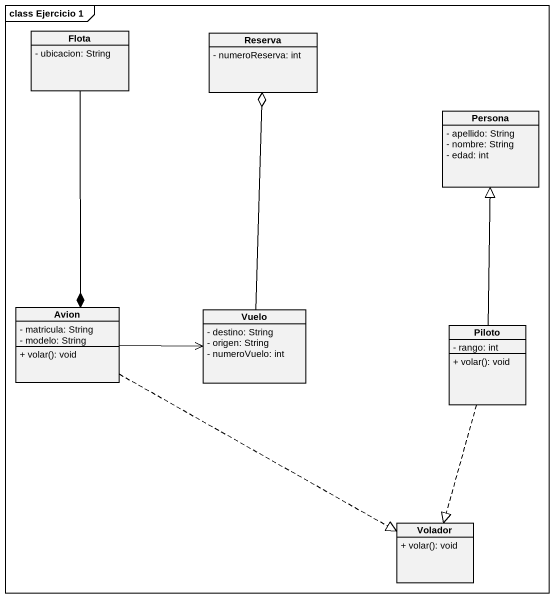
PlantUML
@startuml
mainframe class Ejercicio 1
hide circle
hide empty members
skinparam classAttributeIconSize 0
class Flota {
  - ubicacion: String
}
class Reserva {
  - numeroReserva: int
}
class Persona {
  - apellido: String
  - nombre: String
  - edad: int
}
class Avion {
  - matricula: String
  - modelo: String
  + volar(): void
}
class Vuelo {
  - destino: String
  - origen: String
  - numeroVuelo: int
}
class Piloto {
  - rango: int
  + volar(): void
}
class Volador {
  + volar(): void
}
Flota --* Avion
Avion -right-> Vuelo
Avion .right.|> Volador
Vuelo -up-o Reserva
Piloto -up-|> Persona
Piloto ..|> Volador
@enduml
